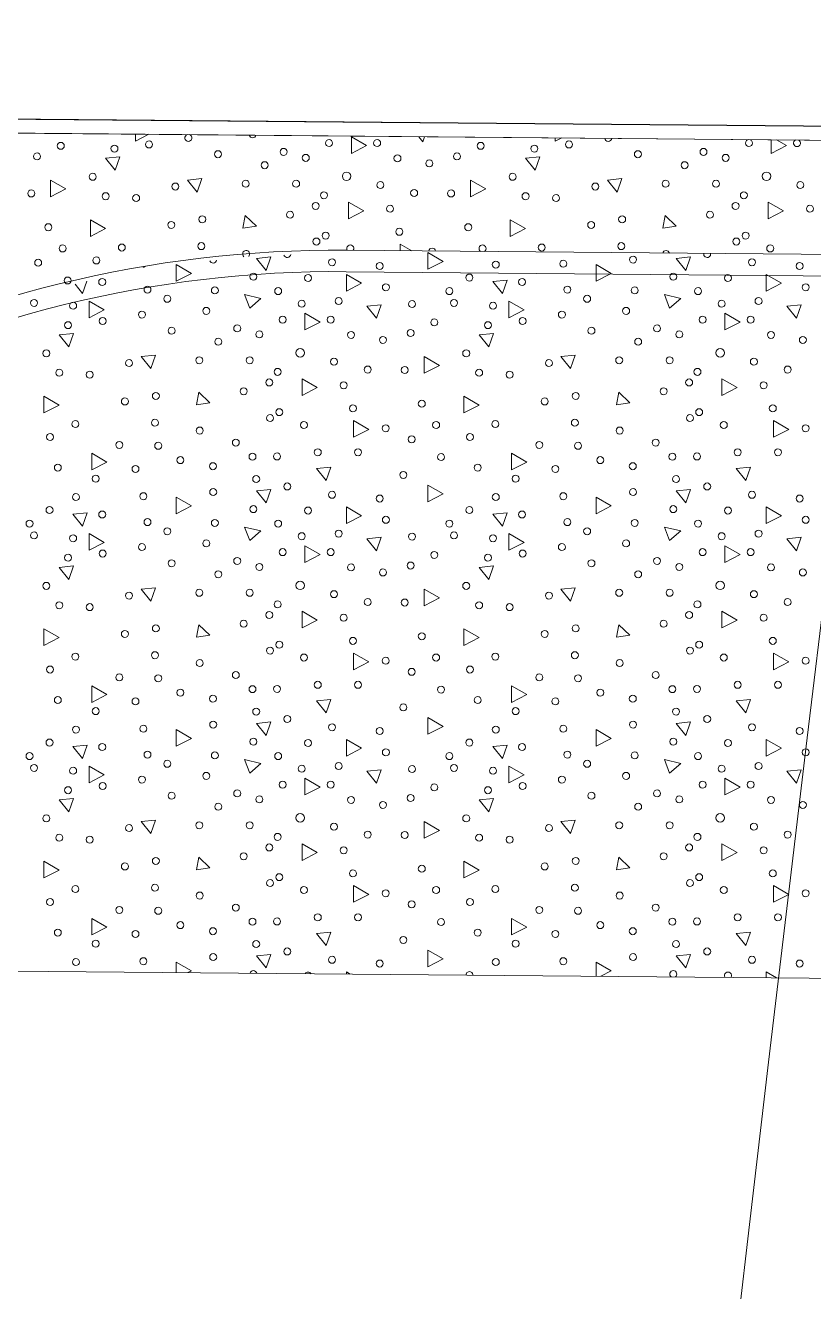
# Model space of a CAD drawing. Extents: x 2536801 to 2538856, y 7112140 to 7131569.
# Drawn here: x 2538247.9 to 2538284.7, y 7129080.9 to 7129140 of the extents above; entities that cross this region are included whole.
import ezdxf

# ---------------------------------------------------------------- set-up
doc = ezdxf.new("R2010")
doc.units = 0
doc.header["$LTSCALE"] = 100
doc.header["$MEASUREMENT"] = 0
for name, color, linetype, lineweight in [('D_BOC_XST', 4, 'Continuous', 13), ('D_CTB_1', 2, 'Continuous', 0), ('D_EOS_ML', 7, 'Continuous', 30), ('D_EOT_ML', 7, 'Continuous', 13), ('D_FOC_XST', 4, 'Continuous', 30), ('D_RIPRAP_1', 7, 'Continuous', 0)]:
    doc.layers.add(name, color=color, linetype=linetype, lineweight=lineweight)

msp = doc.modelspace()

# ---------------------------------------------------------------- linework, layer by layer
at = {"layer": 'D_BOC_XST', "lineweight": 0}
msp.add_line((2538223.747, 7129135.167), (2538357.661, 7129133.989), dxfattribs=at)
at = {"layer": 'D_BOC_XST', "lineweight": 0, "flags": 128}
msp.add_lwpolyline([(2538357.661, 7129133.989), (2538223.748, 7129135.167)], dxfattribs=at)
at = {"layer": 'D_CTB_1', "linetype": 'Continuous', "lineweight": 0, "ltscale": 0.025, "extrusion": (0, 0, -1)}
msp.add_arc((-2549729.581, 7127736.073), 11484, 1.8249254, 8.0891807, dxfattribs=at)
at = {"layer": 'D_EOS_ML', "extrusion": (0, 0, -1)}
for radius, start, end in [(11515, 1.8249254, 11.5299872), (11485, 1.8249254, 10.3229376), (11597, 2.4104599, 9.790869)]:
    msp.add_arc((-2549729.581, 7127736.073), radius, start, end, dxfattribs=at)
at = {"layer": 'D_EOT_ML', "extrusion": (0, 0, -1)}
for radius, start, end in [(11527, 1.8249254, 11.5299872), (11473, 1.8249254, 10.3226488), (11587, 2.5612782, 9.6484591)]:
    msp.add_arc((-2549729.581, 7127736.073), radius, start, end, dxfattribs=at)
at = {"layer": 'D_FOC_XST'}
msp.add_line((2538223.754, 7129135.834), (2538358.409, 7129134.649), dxfattribs=at)
at = {"layer": 'D_RIPRAP_1', "color": 7, "linetype": 'Continuous', "lineweight": 0}
for p, q in [((2538258.018, 7129130.524), (2538258.126, 7129131.108)), ((2538258.126, 7129131.108), (2538258.644, 7129130.612)), ((2538277.62, 7129130.524), (2538277.728, 7129131.108)), ((2538277.728, 7129131.108), (2538278.246, 7129130.612)), ((2538258.644, 7129130.612), (2538258.018, 7129130.524)), ((2538278.246, 7129130.612), (2538277.62, 7129130.524)), ((2538262.841, 7129128.49), (2538358.348, 7129127.649)), ((2538255.852, 7129122.28), (2538255.96, 7129122.864)), ((2538255.96, 7129122.864), (2538256.478, 7129122.368)), ((2538275.454, 7129122.28), (2538275.562, 7129122.864)), ((2538275.562, 7129122.864), (2538276.08, 7129122.368)), ((2538256.478, 7129122.368), (2538255.852, 7129122.28)), ((2538276.08, 7129122.368), (2538275.454, 7129122.28)), ((2538255.852, 7129111.424), (2538255.96, 7129112.008)), ((2538256.478, 7129111.512), (2538255.852, 7129111.424)), ((2538255.96, 7129112.008), (2538256.478, 7129111.512)), ((2538275.454, 7129111.424), (2538275.562, 7129112.008)), ((2538276.08, 7129111.512), (2538275.454, 7129111.424)), ((2538275.562, 7129112.008), (2538276.08, 7129111.512)), ((2538255.852, 7129100.568), (2538255.96, 7129101.152)), ((2538255.96, 7129101.152), (2538256.478, 7129100.656)), ((2538275.454, 7129100.568), (2538275.562, 7129101.152)), ((2538275.562, 7129101.152), (2538276.08, 7129100.656)), ((2538256.478, 7129100.656), (2538255.852, 7129100.568)), ((2538276.08, 7129100.656), (2538275.454, 7129100.568))]:
    msp.add_line(p, q, dxfattribs=at)
at = {"layer": 'D_RIPRAP_1', "color": 7, "linetype": 'Continuous', "lineweight": 0, "flags": 128}
for points in [[(2538358.409, 7129134.649), (2538223.754, 7129135.834, -0.000001), (2538223.754, 7129135.834), (2538223.754, 7129135.834, 0.032234), (2538217.324, 7129135.476, 0.005162), (2538216.3, 7129135.342, 0.000015), (2538216.217, 7129134.656, -0.005237), (2538217.241, 7129134.794, -0.033064), (2538223.747, 7129135.167), (2538223.747, 7129135.167, 0), (2538223.748, 7129135.167), (2538223.748, 7129135.167), (2538223.747, 7129135.167, 0.000001), (2538223.747, 7129135.167), (2538223.747, 7129135.167, 0.033064), (2538217.241, 7129134.794, 0.005237), (2538216.217, 7129134.656, 0.000823), (2538211.673, 7129096.728), (2538217.347, 7129105.3, -0.253968), (2538262.85, 7129129.49), (2538358.357, 7129128.649, -0.25617)], [(2538357.661, 7129133.989), (2538223.748, 7129135.167), (2538223.748, 7129135.167, 0), (2538223.748, 7129135.167), (2538223.748, 7129135.167, 0), (2538223.747, 7129135.167), (2538223.748, 7129135.167), (2538223.748, 7129135.167), (2538357.661, 7129133.989, -0.264232)]]:
    msp.add_lwpolyline(points, format="xyb", dxfattribs=at)
for points in [[(2538416.221, 7129084.409, 0.088771), (2538408.941, 7129104.255, 0.264232), (2538357.661, 7129133.989), (2538223.748, 7129135.167, 0.000001), (2538223.748, 7129135.167), (2538223.747, 7129135.167, 0.000001), (2538223.747, 7129135.167, 0.033064), (2538217.241, 7129134.794, 0.005237), (2538216.217, 7129134.656, 0.000823), (2538211.673, 7129096.728), (2538217.347, 7129105.3, -0.253968), (2538262.85, 7129129.49), (2538358.357, 7129128.649, -0.25617), (2538403.665, 7129103.284), (2538408.851, 7129094.993, 0.000013), (2538408.781, 7129094.41, 0.000198), (2538407.706, 7129085.424)], [(2538211.673, 7129096.728, 0.000013), (2538211.604, 7129096.145), (2538408.781, 7129094.41, -0.000013), (2538408.851, 7129094.993), (2538403.665, 7129103.284, 0.25617), (2538358.357, 7129128.649), (2538262.85, 7129129.49, 0.253968), (2538217.347, 7129105.3)], [(2538211.673, 7129096.728, 0.000013), (2538211.604, 7129096.145), (2538408.781, 7129094.41, -0.000013), (2538408.851, 7129094.993), (2538403.665, 7129103.284, 0.25617), (2538358.357, 7129128.649), (2538262.85, 7129129.49, 0.253968), (2538217.347, 7129105.3)]]:
    msp.add_lwpolyline(points, format="xyb", close=True, dxfattribs=at)
for points in [[(2538253.625, 7129134.904), (2538252.998, 7129134.58), (2538252.998, 7129134.91)], [(2538266.498, 7129134.791), (2538266.418, 7129134.56), (2538266.231, 7129134.793)], [(2538272.899, 7129134.735), (2538272.6, 7129134.58), (2538272.6, 7129134.737)], [(2538282.93, 7129134.646), (2538283.392, 7129134.38), (2538282.68, 7129134.012), (2538282.68, 7129134.649)], [(2538265.352, 7129129.468), (2538265.352, 7129129.78), (2538265.903, 7129129.463)], [(2538250.733, 7129128.045), (2538250.534, 7129127.466), (2538250.18, 7129127.905)], [(2538254.9, 7129095.764), (2538254.9, 7129096.254), (2538255.612, 7129095.844), (2538255.448, 7129095.76)], [(2538274.502, 7129095.592), (2538274.502, 7129096.254), (2538275.214, 7129095.844), (2538274.722, 7129095.59)], [(2538262.848, 7129095.694), (2538262.848, 7129095.792), (2538263.02, 7129095.693)], [(2538282.45, 7129095.522), (2538282.45, 7129095.792), (2538282.926, 7129095.518)]]:
    msp.add_lwpolyline(points, dxfattribs=at)
for points in [[(2538263.078, 7129134.012), (2538263.078, 7129134.79), (2538263.79, 7129134.38)], [(2538251.608, 7129133.784), (2538252.276, 7129133.848), (2538252.06, 7129133.222)], [(2538271.21, 7129133.784), (2538271.878, 7129133.848), (2538271.662, 7129133.222)], [(2538249.038, 7129131.992), (2538249.038, 7129132.77), (2538249.75, 7129132.36)], [(2538255.428, 7129132.77), (2538256.096, 7129132.834), (2538255.88, 7129132.208)], [(2538268.64, 7129131.992), (2538268.64, 7129132.77), (2538269.352, 7129132.36)], [(2538275.03, 7129132.77), (2538275.698, 7129132.834), (2538275.482, 7129132.208)], [(2538262.942, 7129130.956), (2538262.942, 7129131.734), (2538263.654, 7129131.324)], [(2538282.544, 7129130.956), (2538282.544, 7129131.734), (2538283.256, 7129131.324)], [(2538250.894, 7129130.136), (2538250.894, 7129130.914), (2538251.606, 7129130.504)], [(2538270.496, 7129130.136), (2538270.496, 7129130.914), (2538271.208, 7129130.504)], [(2538258.646, 7129129.112), (2538259.314, 7129129.176), (2538259.098, 7129128.55)], [(2538266.646, 7129128.604), (2538266.646, 7129129.382), (2538267.358, 7129128.972)], [(2538278.248, 7129129.112), (2538278.916, 7129129.176), (2538278.7, 7129128.55)], [(2538254.9, 7129128.044), (2538254.9, 7129128.822), (2538255.612, 7129128.412)], [(2538274.502, 7129128.044), (2538274.502, 7129128.822), (2538275.214, 7129128.412)], [(2538262.848, 7129127.582), (2538262.848, 7129128.36), (2538263.56, 7129127.95)], [(2538269.684, 7129128.028), (2538270.352, 7129128.092), (2538270.136, 7129127.466)], [(2538282.45, 7129127.582), (2538282.45, 7129128.36), (2538283.162, 7129127.95)], [(2538258.334, 7129126.792), (2538258.096, 7129127.418), (2538258.852, 7129127.244)], [(2538277.936, 7129126.792), (2538277.698, 7129127.418), (2538278.454, 7129127.244)], [(2538250.832, 7129126.336), (2538250.832, 7129127.114), (2538251.544, 7129126.704)], [(2538263.8, 7129126.878), (2538264.468, 7129126.942), (2538264.252, 7129126.316)], [(2538270.434, 7129126.336), (2538270.434, 7129127.114), (2538271.146, 7129126.704)], [(2538283.402, 7129126.878), (2538284.07, 7129126.942), (2538283.854, 7129126.316)], [(2538260.912, 7129125.768), (2538260.912, 7129126.546), (2538261.624, 7129126.136)], [(2538280.514, 7129125.768), (2538280.514, 7129126.546), (2538281.226, 7129126.136)], [(2538249.442, 7129125.54), (2538250.11, 7129125.604), (2538249.894, 7129124.978)], [(2538269.044, 7129125.54), (2538269.712, 7129125.604), (2538269.496, 7129124.978)], [(2538253.262, 7129124.526), (2538253.93, 7129124.59), (2538253.714, 7129123.964)], [(2538266.474, 7129123.748), (2538266.474, 7129124.526), (2538267.186, 7129124.116)], [(2538272.864, 7129124.526), (2538273.532, 7129124.59), (2538273.316, 7129123.964)], [(2538260.776, 7129122.712), (2538260.776, 7129123.49), (2538261.488, 7129123.08)], [(2538280.378, 7129122.712), (2538280.378, 7129123.49), (2538281.09, 7129123.08)], [(2538248.728, 7129121.892), (2538248.728, 7129122.67), (2538249.44, 7129122.26)], [(2538268.33, 7129121.892), (2538268.33, 7129122.67), (2538269.042, 7129122.26)], [(2538263.186, 7129120.758), (2538263.186, 7129121.536), (2538263.898, 7129121.126)], [(2538282.788, 7129120.758), (2538282.788, 7129121.536), (2538283.5, 7129121.126)], [(2538250.956, 7129119.23), (2538250.956, 7129120.008), (2538251.668, 7129119.598)], [(2538270.558, 7129119.23), (2538270.558, 7129120.008), (2538271.27, 7129119.598)], [(2538261.448, 7129119.304), (2538262.116, 7129119.368), (2538261.9, 7129118.742)], [(2538281.05, 7129119.304), (2538281.718, 7129119.368), (2538281.502, 7129118.742)], [(2538254.9, 7129117.188), (2538254.9, 7129117.966), (2538255.612, 7129117.556)], [(2538258.646, 7129118.256), (2538259.314, 7129118.32), (2538259.098, 7129117.694)], [(2538266.646, 7129117.748), (2538266.646, 7129118.526), (2538267.358, 7129118.116)], [(2538274.502, 7129117.188), (2538274.502, 7129117.966), (2538275.214, 7129117.556)], [(2538278.248, 7129118.256), (2538278.916, 7129118.32), (2538278.7, 7129117.694)], [(2538262.848, 7129116.726), (2538262.848, 7129117.504), (2538263.56, 7129117.094)], [(2538282.45, 7129116.726), (2538282.45, 7129117.504), (2538283.162, 7129117.094)], [(2538250.082, 7129117.172), (2538250.75, 7129117.236), (2538250.534, 7129116.61)], [(2538269.684, 7129117.172), (2538270.352, 7129117.236), (2538270.136, 7129116.61)], [(2538250.832, 7129115.48), (2538250.832, 7129116.258), (2538251.544, 7129115.848)], [(2538258.334, 7129115.936), (2538258.096, 7129116.562), (2538258.852, 7129116.388)], [(2538270.434, 7129115.48), (2538270.434, 7129116.258), (2538271.146, 7129115.848)], [(2538277.936, 7129115.936), (2538277.698, 7129116.562), (2538278.454, 7129116.388)], [(2538260.912, 7129114.912), (2538260.912, 7129115.69), (2538261.624, 7129115.28)], [(2538263.8, 7129116.022), (2538264.468, 7129116.086), (2538264.252, 7129115.46)], [(2538280.514, 7129114.912), (2538280.514, 7129115.69), (2538281.226, 7129115.28)], [(2538283.402, 7129116.022), (2538284.07, 7129116.086), (2538283.854, 7129115.46)], [(2538249.442, 7129114.684), (2538250.11, 7129114.748), (2538249.894, 7129114.122)], [(2538269.044, 7129114.684), (2538269.712, 7129114.748), (2538269.496, 7129114.122)], [(2538253.262, 7129113.67), (2538253.93, 7129113.734), (2538253.714, 7129113.108)], [(2538266.474, 7129112.892), (2538266.474, 7129113.67), (2538267.186, 7129113.26)], [(2538272.864, 7129113.67), (2538273.532, 7129113.734), (2538273.316, 7129113.108)], [(2538260.776, 7129111.856), (2538260.776, 7129112.634), (2538261.488, 7129112.224)], [(2538280.378, 7129111.856), (2538280.378, 7129112.634), (2538281.09, 7129112.224)], [(2538248.728, 7129111.036), (2538248.728, 7129111.814), (2538249.44, 7129111.404)], [(2538268.33, 7129111.036), (2538268.33, 7129111.814), (2538269.042, 7129111.404)], [(2538263.186, 7129109.902), (2538263.186, 7129110.68), (2538263.898, 7129110.27)], [(2538282.788, 7129109.902), (2538282.788, 7129110.68), (2538283.5, 7129110.27)], [(2538250.956, 7129108.374), (2538250.956, 7129109.152), (2538251.668, 7129108.742)], [(2538270.558, 7129108.374), (2538270.558, 7129109.152), (2538271.27, 7129108.742)], [(2538261.448, 7129108.448), (2538262.116, 7129108.512), (2538261.9, 7129107.886)], [(2538281.05, 7129108.448), (2538281.718, 7129108.512), (2538281.502, 7129107.886)], [(2538258.646, 7129107.4), (2538259.314, 7129107.464), (2538259.098, 7129106.838)], [(2538266.646, 7129106.892), (2538266.646, 7129107.67), (2538267.358, 7129107.26)], [(2538278.248, 7129107.4), (2538278.916, 7129107.464), (2538278.7, 7129106.838)], [(2538254.9, 7129106.332), (2538254.9, 7129107.11), (2538255.612, 7129106.7)], [(2538274.502, 7129106.332), (2538274.502, 7129107.11), (2538275.214, 7129106.7)], [(2538250.082, 7129106.316), (2538250.75, 7129106.38), (2538250.534, 7129105.754)], [(2538262.848, 7129105.87), (2538262.848, 7129106.648), (2538263.56, 7129106.238)], [(2538269.684, 7129106.316), (2538270.352, 7129106.38), (2538270.136, 7129105.754)], [(2538282.45, 7129105.87), (2538282.45, 7129106.648), (2538283.162, 7129106.238)], [(2538258.334, 7129105.08), (2538258.096, 7129105.706), (2538258.852, 7129105.532)], [(2538277.936, 7129105.08), (2538277.698, 7129105.706), (2538278.454, 7129105.532)], [(2538250.832, 7129104.624), (2538250.832, 7129105.402), (2538251.544, 7129104.992)], [(2538263.8, 7129105.166), (2538264.468, 7129105.23), (2538264.252, 7129104.604)], [(2538270.434, 7129104.624), (2538270.434, 7129105.402), (2538271.146, 7129104.992)], [(2538283.402, 7129105.166), (2538284.07, 7129105.23), (2538283.854, 7129104.604)], [(2538260.912, 7129104.056), (2538260.912, 7129104.834), (2538261.624, 7129104.424)], [(2538280.514, 7129104.056), (2538280.514, 7129104.834), (2538281.226, 7129104.424)], [(2538249.442, 7129103.828), (2538250.11, 7129103.892), (2538249.894, 7129103.266)], [(2538269.044, 7129103.828), (2538269.712, 7129103.892), (2538269.496, 7129103.266)], [(2538253.262, 7129102.814), (2538253.93, 7129102.878), (2538253.714, 7129102.252)], [(2538266.474, 7129102.036), (2538266.474, 7129102.814), (2538267.186, 7129102.404)], [(2538272.864, 7129102.814), (2538273.532, 7129102.878), (2538273.316, 7129102.252)], [(2538260.776, 7129101), (2538260.776, 7129101.778), (2538261.488, 7129101.368)], [(2538280.378, 7129101), (2538280.378, 7129101.778), (2538281.09, 7129101.368)], [(2538248.728, 7129100.18), (2538248.728, 7129100.958), (2538249.44, 7129100.548)], [(2538268.33, 7129100.18), (2538268.33, 7129100.958), (2538269.042, 7129100.548)], [(2538263.186, 7129099.046), (2538263.186, 7129099.824), (2538263.898, 7129099.414)], [(2538282.788, 7129099.046), (2538282.788, 7129099.824), (2538283.5, 7129099.414)], [(2538250.956, 7129097.518), (2538250.956, 7129098.296), (2538251.668, 7129097.886)], [(2538270.558, 7129097.518), (2538270.558, 7129098.296), (2538271.27, 7129097.886)], [(2538261.448, 7129097.592), (2538262.116, 7129097.656), (2538261.9, 7129097.03)], [(2538281.05, 7129097.592), (2538281.718, 7129097.656), (2538281.502, 7129097.03)], [(2538266.646, 7129096.036), (2538266.646, 7129096.814), (2538267.358, 7129096.404)], [(2538258.646, 7129096.544), (2538259.314, 7129096.608), (2538259.098, 7129095.982)], [(2538278.248, 7129096.544), (2538278.916, 7129096.608), (2538278.7, 7129095.982)]]:
    msp.add_lwpolyline(points, close=True, dxfattribs=at)
at = {"layer": 'D_RIPRAP_1', "color": 7, "linetype": 'Continuous', "lineweight": 0}
for centre, radius in [((2538249.514, 7129134.366), 0.163), ((2538253.636, 7129134.43), 0.163), ((2538262.038, 7129134.494), 0.163), ((2538264.282, 7129134.494), 0.163), ((2538269.116, 7129134.366), 0.163), ((2538273.238, 7129134.43), 0.163), ((2538281.64, 7129134.494), 0.163), ((2538248.408, 7129133.87), 0.163), ((2538252.02, 7129134.236), 0.163), ((2538256.852, 7129133.976), 0.163), ((2538259.916, 7129134.084), 0.163), ((2538260.952, 7129133.804), 0.163), ((2538265.232, 7129133.782), 0.163), ((2538268.01, 7129133.87), 0.163), ((2538271.622, 7129134.236), 0.163), ((2538276.454, 7129133.976), 0.163), ((2538279.518, 7129134.084), 0.163), ((2538280.554, 7129133.804), 0.163), ((2538259.032, 7129133.462), 0.163), ((2538266.72, 7129133.546), 0.163), ((2538278.634, 7129133.462), 0.163), ((2538251.004, 7129132.92), 0.163), ((2538258.146, 7129132.596), 0.163), ((2538260.5, 7129132.596), 0.163), ((2538262.858, 7129132.942), 0.199), ((2538270.606, 7129132.92), 0.163), ((2538277.748, 7129132.596), 0.163), ((2538280.102, 7129132.596), 0.163), ((2538282.46, 7129132.942), 0.199), ((2538248.134, 7129132.142), 0.163), ((2538251.608, 7129132.014), 0.163), ((2538254.866, 7129132.466), 0.163), ((2538261.8, 7129132.056), 0.163), ((2538264.434, 7129132.532), 0.163), ((2538266.01, 7129132.164), 0.163), ((2538267.736, 7129132.142), 0.163), ((2538271.21, 7129132.014), 0.163), ((2538274.468, 7129132.466), 0.163), ((2538281.402, 7129132.056), 0.163), ((2538284.036, 7129132.532), 0.163), ((2538253.032, 7129131.926), 0.163), ((2538261.412, 7129131.56), 0.163), ((2538264.886, 7129131.43), 0.163), ((2538272.634, 7129131.926), 0.163), ((2538281.014, 7129131.56), 0.163), ((2538284.488, 7129131.43), 0.163), ((2538256.118, 7129130.934), 0.163), ((2538260.218, 7129131.15), 0.163), ((2538275.72, 7129130.934), 0.163), ((2538279.82, 7129131.15), 0.163), ((2538248.932, 7129130.566), 0.163), ((2538254.672, 7129130.674), 0.163), ((2538265.318, 7129130.352), 0.163), ((2538268.534, 7129130.566), 0.163), ((2538274.274, 7129130.674), 0.163), ((2538252.364, 7129129.618), 0.163), ((2538256.076, 7129129.682), 0.163), ((2538261.45, 7129129.898), 0.163), ((2538261.88, 7129130.174), 0.163), ((2538271.966, 7129129.618), 0.163), ((2538275.678, 7129129.682), 0.163), ((2538281.052, 7129129.898), 0.163), ((2538281.482, 7129130.174), 0.163), ((2538249.6, 7129129.574), 0.163), ((2538251.178, 7129129.014), 0.163), ((2538276.23, 7129129.056), 0.163), ((2538282.632, 7129129.574), 0.163), ((2538248.458, 7129128.906), 0.163), ((2538262.18, 7129128.928), 0.163), ((2538264.404, 7129128.754), 0.163), ((2538269.822, 7129128.82), 0.163), ((2538272.972, 7129128.862), 0.163), ((2538281.782, 7129128.928), 0.163), ((2538284.006, 7129128.754), 0.163), ((2538249.83, 7129128.078), 0.163), ((2538251.448, 7129128.008), 0.163), ((2538258.506, 7129128.258), 0.163), ((2538261.058, 7129128.194), 0.163), ((2538268.59, 7129128.216), 0.163), ((2538271.05, 7129128.008), 0.163), ((2538278.108, 7129128.258), 0.163), ((2538280.66, 7129128.194), 0.163), ((2538253.562, 7129127.652), 0.163), ((2538256.706, 7129127.616), 0.163), ((2538259.662, 7129127.582), 0.163), ((2538264.69, 7129127.76), 0.163), ((2538267.656, 7129127.582), 0.163), ((2538273.164, 7129127.652), 0.163), ((2538276.308, 7129127.616), 0.163), ((2538279.264, 7129127.582), 0.163), ((2538284.292, 7129127.76), 0.163), ((2538248.268, 7129127.03), 0.163), ((2538250.09, 7129126.898), 0.163), ((2538254.484, 7129127.224), 0.163), ((2538256.304, 7129126.66), 0.163), ((2538260.762, 7129126.994), 0.163), ((2538262.486, 7129127.118), 0.163), ((2538265.914, 7129126.976), 0.163), ((2538267.87, 7129127.03), 0.163), ((2538269.692, 7129126.898), 0.163), ((2538274.086, 7129127.224), 0.163), ((2538275.906, 7129126.66), 0.163), ((2538280.364, 7129126.994), 0.163), ((2538282.088, 7129127.118), 0.163), ((2538251.47, 7129126.186), 0.163), ((2538253.304, 7129126.488), 0.163), ((2538259.872, 7129126.25), 0.163), ((2538262.116, 7129126.25), 0.163), ((2538266.95, 7129126.122), 0.163), ((2538271.072, 7129126.186), 0.163), ((2538272.906, 7129126.488), 0.163), ((2538279.474, 7129126.25), 0.163), ((2538281.718, 7129126.25), 0.163), ((2538249.854, 7129125.992), 0.163), ((2538254.686, 7129125.732), 0.163), ((2538257.75, 7129125.84), 0.163), ((2538258.786, 7129125.56), 0.163), ((2538263.066, 7129125.538), 0.163), ((2538265.844, 7129125.626), 0.163), ((2538269.456, 7129125.992), 0.163), ((2538274.288, 7129125.732), 0.163), ((2538277.352, 7129125.84), 0.163), ((2538278.388, 7129125.56), 0.163), ((2538282.668, 7129125.538), 0.163), ((2538256.866, 7129125.218), 0.163), ((2538264.554, 7129125.302), 0.163), ((2538276.468, 7129125.218), 0.163), ((2538284.156, 7129125.302), 0.163), ((2538248.838, 7129124.676), 0.163), ((2538255.98, 7129124.352), 0.163), ((2538258.334, 7129124.352), 0.163), ((2538260.692, 7129124.698), 0.199), ((2538262.268, 7129124.288), 0.163), ((2538268.44, 7129124.676), 0.163), ((2538275.582, 7129124.352), 0.163), ((2538277.936, 7129124.352), 0.163), ((2538280.294, 7129124.698), 0.199), ((2538281.87, 7129124.288), 0.163), ((2538249.442, 7129123.77), 0.163), ((2538252.7, 7129124.222), 0.163), ((2538259.634, 7129123.812), 0.163), ((2538263.844, 7129123.92), 0.163), ((2538265.57, 7129123.898), 0.163), ((2538269.044, 7129123.77), 0.163), ((2538272.302, 7129124.222), 0.163), ((2538279.236, 7129123.812), 0.163), ((2538283.446, 7129123.92), 0.163), ((2538250.866, 7129123.682), 0.163), ((2538259.246, 7129123.316), 0.163), ((2538262.72, 7129123.186), 0.163), ((2538270.468, 7129123.682), 0.163), ((2538278.848, 7129123.316), 0.163), ((2538282.322, 7129123.186), 0.163), ((2538253.952, 7129122.69), 0.163), ((2538258.052, 7129122.906), 0.163), ((2538273.554, 7129122.69), 0.163), ((2538277.654, 7129122.906), 0.163), ((2538252.506, 7129122.43), 0.163), ((2538259.714, 7129121.93), 0.163), ((2538263.152, 7129122.108), 0.163), ((2538266.368, 7129122.322), 0.163), ((2538272.108, 7129122.43), 0.163), ((2538279.316, 7129121.93), 0.163), ((2538282.754, 7129122.108), 0.163), ((2538250.198, 7129121.374), 0.163), ((2538253.91, 7129121.438), 0.163), ((2538259.284, 7129121.654), 0.163), ((2538260.864, 7129121.33), 0.163), ((2538267.036, 7129121.33), 0.163), ((2538269.8, 7129121.374), 0.163), ((2538273.512, 7129121.438), 0.163), ((2538278.886, 7129121.654), 0.163), ((2538280.466, 7129121.33), 0.163), ((2538249.012, 7129120.77), 0.163), ((2538256.002, 7129121.072), 0.163), ((2538264.684, 7129121.18), 0.163), ((2538268.614, 7129120.77), 0.163), ((2538275.604, 7129121.072), 0.163), ((2538284.286, 7129121.18), 0.163), ((2538252.248, 7129120.402), 0.163), ((2538254.062, 7129120.36), 0.163), ((2538257.686, 7129120.51), 0.163), ((2538265.894, 7129120.662), 0.163), ((2538271.85, 7129120.402), 0.163), ((2538273.664, 7129120.36), 0.163), ((2538277.288, 7129120.51), 0.163), ((2538255.096, 7129119.69), 0.163), ((2538258.464, 7129119.852), 0.163), ((2538259.612, 7129119.862), 0.163), ((2538261.512, 7129120.056), 0.163), ((2538263.39, 7129120.056), 0.163), ((2538267.266, 7129119.834), 0.163), ((2538274.698, 7129119.69), 0.163), ((2538278.066, 7129119.852), 0.163), ((2538279.214, 7129119.862), 0.163), ((2538281.114, 7129120.056), 0.163), ((2538282.992, 7129120.056), 0.163), ((2538249.376, 7129119.344), 0.163), ((2538253.002, 7129119.28), 0.163), ((2538256.616, 7129119.408), 0.163), ((2538265.504, 7129119), 0.163), ((2538268.978, 7129119.344), 0.163), ((2538272.604, 7129119.28), 0.163), ((2538276.218, 7129119.408), 0.163), ((2538251.146, 7129118.826), 0.163), ((2538258.636, 7129118.806), 0.163), ((2538260.088, 7129118.46), 0.163), ((2538270.748, 7129118.826), 0.163), ((2538278.238, 7129118.806), 0.163), ((2538279.69, 7129118.46), 0.163), ((2538250.22, 7129117.964), 0.163), ((2538253.37, 7129118.006), 0.163), ((2538256.628, 7129118.2), 0.163), ((2538262.18, 7129118.072), 0.163), ((2538264.404, 7129117.898), 0.163), ((2538269.822, 7129117.964), 0.163), ((2538272.972, 7129118.006), 0.163), ((2538276.23, 7129118.2), 0.163), ((2538281.782, 7129118.072), 0.163), ((2538284.006, 7129117.898), 0.163), ((2538248.988, 7129117.36), 0.163), ((2538258.506, 7129117.402), 0.163), ((2538261.058, 7129117.338), 0.163), ((2538268.59, 7129117.36), 0.163), ((2538278.108, 7129117.402), 0.163), ((2538280.66, 7129117.338), 0.163), ((2538248.054, 7129116.726), 0.163), ((2538251.448, 7129117.152), 0.163), ((2538253.562, 7129116.796), 0.163), ((2538256.706, 7129116.76), 0.163), ((2538259.662, 7129116.726), 0.163), ((2538264.69, 7129116.904), 0.163), ((2538267.656, 7129116.726), 0.163), ((2538271.05, 7129117.152), 0.163), ((2538273.164, 7129116.796), 0.163), ((2538276.308, 7129116.76), 0.163), ((2538279.264, 7129116.726), 0.163), ((2538284.292, 7129116.904), 0.163), ((2538248.268, 7129116.174), 0.163), ((2538250.09, 7129116.042), 0.163), ((2538254.484, 7129116.368), 0.163), ((2538260.762, 7129116.138), 0.163), ((2538262.486, 7129116.262), 0.163), ((2538265.914, 7129116.12), 0.163), ((2538267.87, 7129116.174), 0.163), ((2538269.692, 7129116.042), 0.163), ((2538274.086, 7129116.368), 0.163), ((2538280.364, 7129116.138), 0.163), ((2538282.088, 7129116.262), 0.163), ((2538253.304, 7129115.632), 0.163), ((2538256.304, 7129115.804), 0.163), ((2538272.906, 7129115.632), 0.163), ((2538275.906, 7129115.804), 0.163), ((2538249.854, 7129115.136), 0.163), ((2538251.47, 7129115.33), 0.163), ((2538254.686, 7129114.876), 0.163), ((2538257.75, 7129114.984), 0.163), ((2538259.872, 7129115.394), 0.163), ((2538262.116, 7129115.394), 0.163), ((2538266.95, 7129115.266), 0.163), ((2538269.456, 7129115.136), 0.163), ((2538271.072, 7129115.33), 0.163), ((2538274.288, 7129114.876), 0.163), ((2538277.352, 7129114.984), 0.163), ((2538279.474, 7129115.394), 0.163), ((2538281.718, 7129115.394), 0.163), ((2538256.866, 7129114.362), 0.163), ((2538258.786, 7129114.704), 0.163), ((2538263.066, 7129114.682), 0.163), ((2538264.554, 7129114.446), 0.163), ((2538265.844, 7129114.77), 0.163), ((2538276.468, 7129114.362), 0.163), ((2538278.388, 7129114.704), 0.163), ((2538282.668, 7129114.682), 0.163), ((2538284.156, 7129114.446), 0.163), ((2538248.838, 7129113.82), 0.163), ((2538260.692, 7129113.842), 0.199), ((2538268.44, 7129113.82), 0.163), ((2538280.294, 7129113.842), 0.199), ((2538252.7, 7129113.366), 0.163), ((2538255.98, 7129113.496), 0.163), ((2538258.334, 7129113.496), 0.163), ((2538262.268, 7129113.432), 0.163), ((2538263.844, 7129113.064), 0.163), ((2538272.302, 7129113.366), 0.163), ((2538275.582, 7129113.496), 0.163), ((2538277.936, 7129113.496), 0.163), ((2538281.87, 7129113.432), 0.163), ((2538283.446, 7129113.064), 0.163), ((2538249.442, 7129112.914), 0.163), ((2538250.866, 7129112.826), 0.163), ((2538259.246, 7129112.46), 0.163), ((2538259.634, 7129112.956), 0.163), ((2538265.57, 7129113.042), 0.163), ((2538269.044, 7129112.914), 0.163), ((2538270.468, 7129112.826), 0.163), ((2538278.848, 7129112.46), 0.163), ((2538279.236, 7129112.956), 0.163), ((2538258.052, 7129112.05), 0.163), ((2538262.72, 7129112.33), 0.163), ((2538277.654, 7129112.05), 0.163), ((2538282.322, 7129112.33), 0.163), ((2538252.506, 7129111.574), 0.163), ((2538253.952, 7129111.834), 0.163), ((2538266.368, 7129111.466), 0.163), ((2538272.108, 7129111.574), 0.163), ((2538273.554, 7129111.834), 0.163), ((2538259.284, 7129110.798), 0.163), ((2538259.714, 7129111.074), 0.163), ((2538263.152, 7129111.252), 0.163), ((2538278.886, 7129110.798), 0.163), ((2538279.316, 7129111.074), 0.163), ((2538282.754, 7129111.252), 0.163), ((2538250.198, 7129110.518), 0.163), ((2538253.91, 7129110.582), 0.163), ((2538256.002, 7129110.216), 0.163), ((2538260.864, 7129110.474), 0.163), ((2538264.684, 7129110.324), 0.163), ((2538267.036, 7129110.474), 0.163), ((2538269.8, 7129110.518), 0.163), ((2538273.512, 7129110.582), 0.163), ((2538275.604, 7129110.216), 0.163), ((2538280.466, 7129110.474), 0.163), ((2538284.286, 7129110.324), 0.163), ((2538249.012, 7129109.914), 0.163), ((2538252.248, 7129109.546), 0.163), ((2538254.062, 7129109.504), 0.163), ((2538257.686, 7129109.654), 0.163), ((2538265.894, 7129109.806), 0.163), ((2538268.614, 7129109.914), 0.163), ((2538271.85, 7129109.546), 0.163), ((2538273.664, 7129109.504), 0.163), ((2538277.288, 7129109.654), 0.163), ((2538258.464, 7129108.996), 0.163), ((2538259.612, 7129109.006), 0.163), ((2538261.512, 7129109.2), 0.163), ((2538263.39, 7129109.2), 0.163), ((2538267.266, 7129108.978), 0.163), ((2538278.066, 7129108.996), 0.163), ((2538279.214, 7129109.006), 0.163), ((2538281.114, 7129109.2), 0.163), ((2538282.992, 7129109.2), 0.163), ((2538249.376, 7129108.488), 0.163), ((2538253.002, 7129108.424), 0.163), ((2538255.096, 7129108.834), 0.163), ((2538256.616, 7129108.552), 0.163), ((2538268.978, 7129108.488), 0.163), ((2538272.604, 7129108.424), 0.163), ((2538274.698, 7129108.834), 0.163), ((2538276.218, 7129108.552), 0.163), ((2538251.146, 7129107.97), 0.163), ((2538258.636, 7129107.95), 0.163), ((2538265.504, 7129108.144), 0.163), ((2538270.748, 7129107.97), 0.163), ((2538278.238, 7129107.95), 0.163), ((2538253.37, 7129107.15), 0.163), ((2538256.628, 7129107.344), 0.163), ((2538260.088, 7129107.604), 0.163), ((2538262.18, 7129107.216), 0.163), ((2538272.972, 7129107.15), 0.163), ((2538276.23, 7129107.344), 0.163), ((2538279.69, 7129107.604), 0.163), ((2538281.782, 7129107.216), 0.163), ((2538250.22, 7129107.108), 0.163), ((2538258.506, 7129106.546), 0.163), ((2538264.404, 7129107.042), 0.163), ((2538269.822, 7129107.108), 0.163), ((2538278.108, 7129106.546), 0.163), ((2538284.006, 7129107.042), 0.163), ((2538248.988, 7129106.504), 0.163), ((2538251.448, 7129106.296), 0.163), ((2538261.058, 7129106.482), 0.163), ((2538264.69, 7129106.048), 0.163), ((2538268.59, 7129106.504), 0.163), ((2538271.05, 7129106.296), 0.163), ((2538280.66, 7129106.482), 0.163), ((2538284.292, 7129106.048), 0.163), ((2538248.054, 7129105.87), 0.163), ((2538253.562, 7129105.94), 0.163), ((2538254.484, 7129105.512), 0.163), ((2538256.706, 7129105.904), 0.163), ((2538259.662, 7129105.87), 0.163), ((2538262.486, 7129105.406), 0.163), ((2538267.656, 7129105.87), 0.163), ((2538273.164, 7129105.94), 0.163), ((2538274.086, 7129105.512), 0.163), ((2538276.308, 7129105.904), 0.163), ((2538279.264, 7129105.87), 0.163), ((2538282.088, 7129105.406), 0.163), ((2538248.268, 7129105.318), 0.163), ((2538250.09, 7129105.186), 0.163), ((2538253.304, 7129104.776), 0.163), ((2538256.304, 7129104.948), 0.163), ((2538260.762, 7129105.282), 0.163), ((2538265.914, 7129105.264), 0.163), ((2538267.87, 7129105.318), 0.163), ((2538269.692, 7129105.186), 0.163), ((2538272.906, 7129104.776), 0.163), ((2538275.906, 7129104.948), 0.163), ((2538280.364, 7129105.282), 0.163), ((2538249.854, 7129104.28), 0.163), ((2538251.47, 7129104.474), 0.163), ((2538259.872, 7129104.538), 0.163), ((2538262.116, 7129104.538), 0.163), ((2538266.95, 7129104.41), 0.163), ((2538269.456, 7129104.28), 0.163), ((2538271.072, 7129104.474), 0.163), ((2538279.474, 7129104.538), 0.163), ((2538281.718, 7129104.538), 0.163), ((2538254.686, 7129104.02), 0.163), ((2538257.75, 7129104.128), 0.163), ((2538258.786, 7129103.848), 0.163), ((2538263.066, 7129103.826), 0.163), ((2538264.554, 7129103.59), 0.163), ((2538265.844, 7129103.914), 0.163), ((2538274.288, 7129104.02), 0.163), ((2538277.352, 7129104.128), 0.163), ((2538278.388, 7129103.848), 0.163), ((2538282.668, 7129103.826), 0.163), ((2538284.156, 7129103.59), 0.163), ((2538256.866, 7129103.506), 0.163), ((2538260.692, 7129102.986), 0.199), ((2538276.468, 7129103.506), 0.163), ((2538280.294, 7129102.986), 0.199), ((2538248.838, 7129102.964), 0.163), ((2538252.7, 7129102.51), 0.163), ((2538255.98, 7129102.64), 0.163), ((2538258.334, 7129102.64), 0.163), ((2538262.268, 7129102.576), 0.163), ((2538268.44, 7129102.964), 0.163), ((2538272.302, 7129102.51), 0.163), ((2538275.582, 7129102.64), 0.163), ((2538277.936, 7129102.64), 0.163), ((2538281.87, 7129102.576), 0.163), ((2538249.442, 7129102.058), 0.163), ((2538250.866, 7129101.97), 0.163), ((2538259.634, 7129102.1), 0.163), ((2538263.844, 7129102.208), 0.163), ((2538265.57, 7129102.186), 0.163), ((2538269.044, 7129102.058), 0.163), ((2538270.468, 7129101.97), 0.163), ((2538279.236, 7129102.1), 0.163), ((2538283.446, 7129102.208), 0.163), ((2538259.246, 7129101.604), 0.163), ((2538262.72, 7129101.474), 0.163), ((2538278.848, 7129101.604), 0.163), ((2538282.322, 7129101.474), 0.163), ((2538252.506, 7129100.718), 0.163), ((2538253.952, 7129100.978), 0.163), ((2538258.052, 7129101.194), 0.163), ((2538272.108, 7129100.718), 0.163), ((2538273.554, 7129100.978), 0.163), ((2538277.654, 7129101.194), 0.163), ((2538259.714, 7129100.218), 0.163), ((2538263.152, 7129100.396), 0.163), ((2538266.368, 7129100.61), 0.163), ((2538279.316, 7129100.218), 0.163), ((2538282.754, 7129100.396), 0.163), ((2538250.198, 7129099.662), 0.163), ((2538253.91, 7129099.726), 0.163), ((2538259.284, 7129099.942), 0.163), ((2538260.864, 7129099.618), 0.163), ((2538264.684, 7129099.468), 0.163), ((2538267.036, 7129099.618), 0.163), ((2538269.8, 7129099.662), 0.163), ((2538273.512, 7129099.726), 0.163), ((2538278.886, 7129099.942), 0.163), ((2538280.466, 7129099.618), 0.163), ((2538284.286, 7129099.468), 0.163), ((2538249.012, 7129099.058), 0.163), ((2538256.002, 7129099.36), 0.163), ((2538265.894, 7129098.95), 0.163), ((2538268.614, 7129099.058), 0.163), ((2538275.604, 7129099.36), 0.163), ((2538252.248, 7129098.69), 0.163), ((2538254.062, 7129098.648), 0.163), ((2538257.686, 7129098.798), 0.163), ((2538261.512, 7129098.344), 0.163), ((2538263.39, 7129098.344), 0.163), ((2538271.85, 7129098.69), 0.163), ((2538273.664, 7129098.648), 0.163), ((2538277.288, 7129098.798), 0.163), ((2538281.114, 7129098.344), 0.163), ((2538282.992, 7129098.344), 0.163), ((2538255.096, 7129097.978), 0.163), ((2538256.616, 7129097.696), 0.163), ((2538258.464, 7129098.14), 0.163), ((2538259.612, 7129098.15), 0.163), ((2538267.266, 7129098.122), 0.163), ((2538274.698, 7129097.978), 0.163), ((2538276.218, 7129097.696), 0.163), ((2538278.066, 7129098.14), 0.163), ((2538279.214, 7129098.15), 0.163), ((2538249.376, 7129097.632), 0.163), ((2538251.146, 7129097.114), 0.163), ((2538253.002, 7129097.568), 0.163), ((2538258.636, 7129097.094), 0.163), ((2538265.504, 7129097.288), 0.163), ((2538268.978, 7129097.632), 0.163), ((2538270.748, 7129097.114), 0.163), ((2538272.604, 7129097.568), 0.163), ((2538278.238, 7129097.094), 0.163), ((2538256.628, 7129096.488), 0.163), ((2538260.088, 7129096.748), 0.163), ((2538276.23, 7129096.488), 0.163), ((2538279.69, 7129096.748), 0.163), ((2538250.22, 7129096.252), 0.163), ((2538253.37, 7129096.294), 0.163), ((2538262.18, 7129096.36), 0.163), ((2538264.404, 7129096.186), 0.163), ((2538269.822, 7129096.252), 0.163), ((2538272.972, 7129096.294), 0.163), ((2538281.782, 7129096.36), 0.163), ((2538284.006, 7129096.186), 0.163)]:
    msp.add_circle(centre, radius, dxfattribs=at)
for centre, start, end in [((2538255.47, 7129134.732), 106.51132, 72.48002), ((2538258.47, 7129134.904), 194.58551, 344.40583), ((2538275.072, 7129134.732), 185.33649, 353.65484), ((2538283.884, 7129134.494), 117.61796, 61.37338), ((2538258.168, 7129129.316), 316.82603, 230.33129), ((2538260.088, 7129129.316), 197.65464, 351.10349), ((2538263.03, 7129129.574), 327.75237, 211.23897), ((2538266.85, 7129129.424), 10.29958, 168.69175), ((2538269.202, 7129129.574), 300.26438, 238.72695), ((2538277.77, 7129129.316), 14.58182, 164.40951), ((2538279.69, 7129129.316), 170.41605, 8.57528), ((2538253.37, 7129128.862), 259.58852, 308.70322), ((2538256.628, 7129129.056), 199.44711, 349.31102), ((2538258.506, 7129095.69), 14.67799, 164.31334), ((2538261.058, 7129095.626), 30.5984, 148.39293), ((2538268.59, 7129095.648), 358.0717, 180.91963), ((2538278.108, 7129095.69), 306.73653, 232.2548), ((2538280.66, 7129095.626), 326.71559, 212.27574)]:
    msp.add_arc(centre, 0.163, start, end, dxfattribs=at)
at = {"layer": 'D_RIPRAP_1', "color": 7, "linetype": 'Continuous', "lineweight": 0, "extrusion": (0, 0, -1)}
msp.add_arc((-2538262.375, 7129075.492), 53, 33.50433, 90.50433, dxfattribs=at)

doc.saveas('drawing.dxf')
